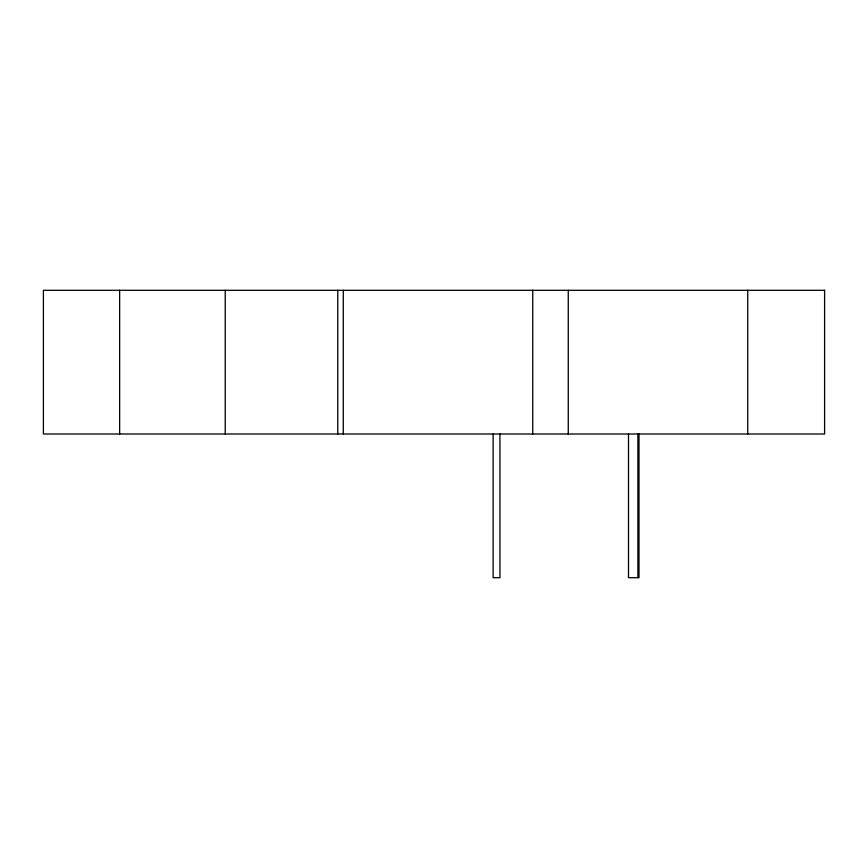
<?xml version="1.0" encoding="UTF-8"?>
<svg xmlns="http://www.w3.org/2000/svg" width="868" height="868" viewBox="0 0 868 868"><rect width="100%" height="100%" fill="white"/><g stroke="black" fill="none" stroke-linecap="round" stroke-linejoin="round"><path stroke-width="1.3" d="M747.739 290.303L747.739 434M638.989 434L638.989 577.697L628.508 577.697L628.508 434M637.904 434L637.904 577.697M568.269 290.303L568.269 434M532.746 290.303L532.746 434M499.946 434L499.946 577.697L493.122 577.697L493.122 434M343.283 290.303L343.283 434M337.771 290.303L337.771 434M225.224 290.303L225.224 434M119.643 290.303L119.643 434M824.6 290.303L43.4 290.303L43.4 434L824.6 434L824.6 290.303"/></g></svg>
